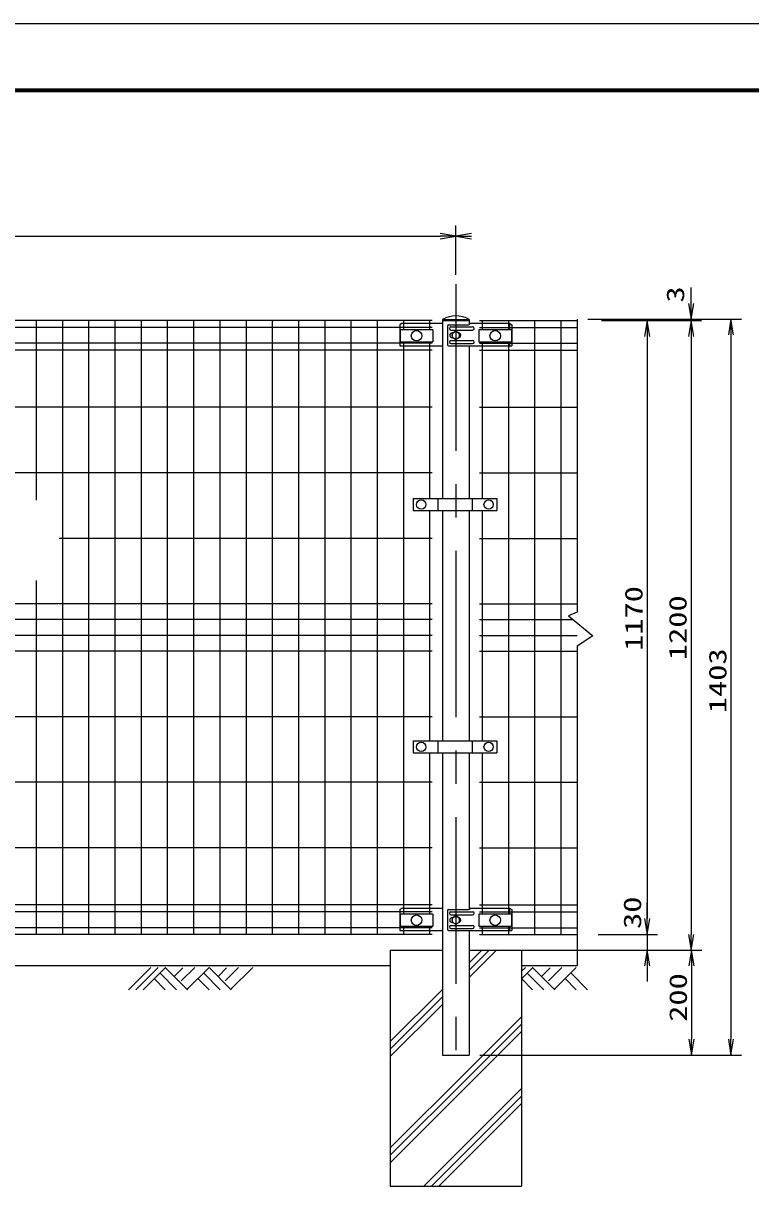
# Model space of a CAD drawing. Units: millimetres, scale not verified. Extents: x -2970 to 2970, y -2100 to 2100.
# Drawn here: x -1239 to 148, y -127 to 2100 of the extents above; entities that cross this region are included whole.
import ezdxf
from ezdxf.enums import TextEntityAlignment as Align

# ---------------------------------------------------------------- set-up
doc = ezdxf.new("R2010")
doc.units = ezdxf.units.MM
doc.header["$LTSCALE"] = 10
doc.linetypes.add('USER1', pattern=[50.8, 31.75, -6.35, 6.35, -6.35])
for name, color, linetype, lineweight in [('0-0_0', 7, 'Continuous', 25), ('0-1_1', 7, 'Continuous', 25), ('0-2_CENTLN-L', 4, 'USER1', 25), ('0-3_EXTCNT-L', 1, 'Continuous', 25), ('0-4_2', 7, 'Continuous', 25)]:
    doc.layers.add(name, color=color, linetype=linetype, lineweight=lineweight)
doc.styles.add('ＭＳ ゴシック', font='')
doc.styles.get('ＭＳ ゴシック').set_extended_font_data('MS Gothic')

# ---------------------------------------------------------------- blocks, each defined once
blk = doc.blocks.new('DARROWS')
at = {"layer": '0-0_0', "color": 2}
blk.add_line((0, 0), (-9.991, 0), dxfattribs=at)
blk.add_lwpolyline([(-10, -1.667), (0, 0), (-10, 1.667)], dxfattribs=at)

msp = doc.modelspace()

# ---------------------------------------------------------------- linework, layer by layer
at = {"layer": '0-0_0', "color": 2}
for p, q in [((34.19, 1566.2), (34.19, 1596.2)), ((34.19, 1533.2), (34.19, 1536.2)), ((34.19, 1503.2), (34.19, 1473.2))]:
    msp.add_line(p, q, dxfattribs=at)
at = {"layer": '0-0_0'}
for p, q in [((-458.17, 1515.95), (-520.17, 1515.95)), ((-520.17, 1515.95), (-520.17, 1492.95)), ((-458.17, 1515.95), (-458.17, 1492.95)), ((-439.57, 1533.44), (-388.77, 1533.44)), ((-308.17, 1515.95), (-370.17, 1515.95)), ((-370.17, 1515.95), (-370.17, 1492.95)), ((-308.17, 1515.95), (-308.17, 1492.95)), ((-520.17, 1492.95), (-458.17, 1492.95)), ((-370.17, 1492.95), (-308.17, 1492.95)), ((-495.72, 1194.39), (-495.72, 1171.06)), ((-336.03, 1194.39), (-336.03, 1171.06)), ((-495.72, 732.42), (-495.72, 709.09)), ((-336.03, 732.42), (-336.03, 709.09)), ((-520.17, 401.71), (-520.17, 378.71)), ((-458.17, 401.71), (-520.17, 401.71)), ((-458.17, 401.71), (-458.17, 378.71)), ((-370.17, 401.71), (-370.17, 378.71)), ((-308.17, 401.71), (-370.17, 401.71)), ((-308.17, 401.71), (-308.17, 378.71)), ((-520.17, 378.71), (-458.17, 378.71)), ((-370.17, 378.71), (-308.17, 378.71))]:
    msp.add_line(p, q, dxfattribs=at)
at = {"layer": '0-0_0', "color": 1}
for p, q in [((-142.94, 1536.2), (54.19, 1536.2)), ((-116.81, 1533.2), (54.19, 1533.2))]:
    msp.add_line(p, q, dxfattribs=at)
at = {"layer": '0-0_0', "color": 3}
msp.add_lwpolyline([(-2970, 2100), (2970, 2100), (2970, -2100), (-2970, -2100)], close=True, dxfattribs=at)
at = {"layer": '0-0_0'}
for points in [[(-2770, 1975), (2770, 1975), (2770, -1975), (-2770, -1975)], [(-2768.75, 1973.75), (2768.75, 1973.75), (2768.75, -1973.75), (-2768.75, -1973.75)], [(-2767.5, 1972.5), (2767.5, 1972.5), (2767.5, -1972.5), (-2767.5, -1972.5)], [(-2766.25, 1971.25), (2766.25, 1971.25), (2766.25, -1971.25), (-2766.25, -1971.25)], [(-2765, 1970), (2765, 1970), (2765, -1970), (-2765, -1970)]]:
    msp.add_lwpolyline(points, close=True, dxfattribs=at)
for centre, radius in [((-489.17, 1504.45), 10.01), ((-339.17, 1504.45), 10.01), ((-480.13, 1182.62), 8.87), ((-351.71, 1182.62), 8.87), ((-480.13, 720.65), 8.87), ((-351.71, 720.65), 8.87), ((-489.17, 390.21), 10.01), ((-339.17, 390.21), 10.01)]:
    msp.add_circle(centre, radius, dxfattribs=at)
at = {"layer": '0-1_1', "color": 4}
for p, q in [((-459.17, 1533.2), (-2369.17, 1533.2)), ((-459.17, 1520.45), (-2369.17, 1520.45)), ((-1214.17, 1533.2), (-1214.17, 1190.8)), ((-1164.17, 1533.2), (-1164.17, 1118.2)), ((-1114.17, 1533.2), (-1114.17, 1118.2)), ((-1064.17, 1533.2), (-1064.17, 363.21)), ((-1014.17, 1533.2), (-1014.17, 363.21)), ((-964.17, 1533.2), (-964.17, 363.21)), ((-914.17, 1533.2), (-914.17, 363.21)), ((-864.17, 1533.2), (-864.17, 363.21)), ((-814.17, 1533.2), (-814.17, 363.21)), ((-764.17, 1533.2), (-764.17, 363.21)), ((-714.17, 1533.2), (-714.17, 363.21)), ((-664.17, 1533.2), (-664.17, 363.21)), ((-614.17, 1533.2), (-614.17, 363.21)), ((-564.17, 1533.2), (-564.17, 363.21)), ((-514.17, 1533.2), (-514.17, 1515.95)), ((-464.17, 1533.2), (-464.17, 1515.95)), ((-369.17, 1533.2), (-182.94, 1533.2)), ((-369.17, 1520.45), (-182.94, 1520.45)), ((-364.17, 1533.2), (-364.17, 1515.95)), ((-314.17, 1533.2), (-314.17, 1515.95)), ((-264.17, 1533.2), (-264.17, 363.21)), ((-214.17, 1533.2), (-214.17, 363.21)), ((-182.94, 1536.2), (-182.94, 977.45)), ((-514.17, 1492.95), (-514.17, 1364.21)), ((-464.17, 1492.95), (-464.17, 1364.21)), ((-364.17, 1492.95), (-364.17, 1364.21)), ((-314.17, 1492.95), (-314.17, 1364.21)), ((-459.17, 1490.2), (-2369.17, 1490.2)), ((-459.17, 1477.2), (-2369.17, 1477.2)), ((-369.17, 1490.2), (-182.94, 1490.2)), ((-369.17, 1477.2), (-182.94, 1477.2)), ((-459.17, 1368.2), (-2369.17, 1368.2)), ((-514.17, 1364.21), (-514.17, 723.07)), ((-464.17, 1364.21), (-464.17, 1194.39)), ((-369.17, 1368.2), (-182.94, 1368.2)), ((-364.17, 1364.21), (-364.17, 1194.39)), ((-314.17, 1364.21), (-314.17, 723.06)), ((-459.17, 1243.2), (-2369.17, 1243.2)), ((-369.17, 1243.2), (-182.94, 1243.2)), ((-464.17, 1171.06), (-464.17, 826.88)), ((-364.17, 1171.06), (-364.17, 826.88)), ((-459.17, 1118.2), (-1170.46, 1118.2)), ((-1164.17, 1118.21), (-1164.17, 363.21)), ((-1114.17, 1118.21), (-1114.17, 363.21)), ((-369.17, 1118.2), (-182.94, 1118.2)), ((-1214.17, 1038.1), (-1214.17, 363.21)), ((-459.17, 993.2), (-2369.17, 993.2)), ((-369.17, 993.2), (-182.94, 993.2)), ((-459.17, 963.2), (-2369.17, 963.2)), ((-369.17, 963.2), (-190.79, 963.2)), ((-182.94, 977.45), (-199.53, 970.43)), ((-199.53, 970.43), (-153.06, 932.04)), ((-459.17, 933.2), (-2369.17, 933.2)), ((-369.17, 933.2), (-182.94, 933.2)), ((-153.06, 932.04), (-182.94, 912.56)), ((-459.17, 903.2), (-2369.17, 903.2)), ((-369.17, 903.2), (-182.94, 903.2)), ((-182.94, 912.56), (-182.94, 303.21)), ((-464.17, 826.88), (-464.17, 732.42)), ((-364.17, 826.88), (-364.17, 732.42)), ((-459.17, 778.2), (-2369.17, 778.2)), ((-369.17, 778.2), (-182.94, 778.2)), ((-514.17, 723.07), (-514.17, 401.71)), ((-314.17, 723.06), (-314.17, 401.71)), ((-464.17, 709.09), (-464.17, 401.71)), ((-364.17, 709.09), (-364.17, 401.71)), ((-459.17, 653.21), (-2369.17, 653.21)), ((-369.17, 653.21), (-182.94, 653.21)), ((-459.17, 528.21), (-2369.17, 528.21)), ((-369.17, 528.21), (-182.94, 528.21)), ((-459.17, 419.21), (-2369.17, 419.21)), ((-459.17, 406.21), (-2369.17, 406.21)), ((-369.17, 419.21), (-182.94, 419.21)), ((-369.17, 406.21), (-182.94, 406.21)), ((-514.17, 378.71), (-514.17, 363.21)), ((-464.17, 378.71), (-464.17, 363.21)), ((-364.17, 378.71), (-364.17, 363.21)), ((-314.17, 378.71), (-314.17, 363.21)), ((-459.17, 375.96), (-2369.17, 375.96)), ((-459.17, 363.21), (-2369.17, 363.21)), ((-369.17, 375.96), (-182.94, 375.96)), ((-369.17, 363.21), (-182.94, 363.2)), ((-364.73, 333.21), (-388.77, 309.17)), ((-350.59, 333.21), (-388.77, 295.03)), ((-336.45, 333.21), (-388.77, 280.88)), ((-995.89, 300.19), (-1038.33, 257.75)), ((-981.74, 300.19), (-1024.19, 257.75)), ((-967.6, 300.19), (-1010.05, 257.75)), ((-978.69, 289.6), (-946.84, 257.75)), ((-968.08, 300.2), (-925.63, 257.75)), ((-934.73, 299.09), (-950.85, 282.97)), ((-911.94, 300.19), (-937.51, 274.63)), ((-884.7, 300.19), (-926.39, 258.5)), ((-895.3, 289.6), (-863.45, 257.75)), ((-884.69, 300.2), (-842.24, 257.75)), ((-851.34, 299.09), (-867.46, 282.97)), ((-828.55, 300.19), (-854.12, 274.63)), ((-801.31, 300.19), (-843, 258.5)), ((-267.6, 300.19), (-289.17, 278.63)), ((-281.74, 300.19), (-289.17, 292.77)), ((-278.69, 289.6), (-246.84, 257.75)), ((-268.08, 300.2), (-225.63, 257.75)), ((-234.73, 299.09), (-250.85, 282.97)), ((-211.94, 300.19), (-237.51, 274.63)), ((-184.7, 300.19), (-226.39, 258.5)), ((-195.3, 289.6), (-163.45, 257.75)), ((-989.3, 278.99), (-968.05, 257.75)), ((-905.91, 278.99), (-884.66, 257.75)), ((-289.3, 278.99), (-268.05, 257.75)), ((-205.91, 278.99), (-184.66, 257.75)), ((-440.56, 257.38), (-539.17, 158.77)), ((-440.56, 243.24), (-539.17, 144.63)), ((-440.56, 229.09), (-539.17, 130.48)), ((-289.17, 206.06), (-388.77, 106.46)), ((-289.17, 191.92), (-388.77, 92.32)), ((-289.17, 177.78), (-539.17, -72.23)), ((-388.77, 106.46), (-539.17, -43.94)), ((-388.77, 92.32), (-539.17, -58.08)), ((-289.17, 69.06), (-475.03, -116.79)), ((-289.17, 54.92), (-460.88, -116.79)), ((-289.17, 40.78), (-446.74, -116.79))]:
    msp.add_line(p, q, dxfattribs=at)
at = {"layer": '0-1_1'}
for p, q in [((-516.27, 1528.37), (-521.27, 1525.37)), ((-521.27, 1525.37), (-521.27, 1518.62)), ((-521.27, 1518.62), (-521.27, 1496.62)), ((-516.17, 1528.37), (-514.17, 1528.37)), ((-514.17, 1528.37), (-464.17, 1528.37)), ((-464.17, 1528.37), (-439.67, 1528.37)), ((-439.57, 1535.2), (-439.57, 1364.21)), ((-439.57, 1535.2), (-388.77, 1535.2)), ((-429.96, 1523.37), (-429.96, 1487.37)), ((-427.96, 1525.37), (-389.85, 1525.37)), ((-423.61, 1521.37), (-382.27, 1521.37)), ((-423.61, 1515.37), (-382.27, 1515.37)), ((-388.77, 1535.2), (-388.77, 1525.57)), ((-386.85, 1528.37), (-312.27, 1528.37)), ((-312.57, 1528.37), (-312.27, 1528.37)), ((-312.27, 1528.37), (-312.27, 1518.62)), ((-312.27, 1528.37), (-307.27, 1525.37)), ((-312.27, 1518.62), (-312.27, 1515.95)), ((-307.27, 1525.37), (-307.27, 1518.62)), ((-307.27, 1518.62), (-307.27, 1496.62)), ((-521.27, 1496.62), (-521.27, 1485.37)), ((-423.61, 1495.37), (-382.27, 1495.37)), ((-421.26, 1509.87), (-420.23, 1509.87)), ((-421.26, 1500.87), (-420.23, 1500.87)), ((-312.27, 1492.95), (-312.27, 1485.37)), ((-307.27, 1496.62), (-307.27, 1485.37)), ((-521.27, 1485.37), (-514.17, 1485.37)), ((-514.17, 1485.37), (-464.17, 1485.37)), ((-464.17, 1485.37), (-439.67, 1485.37)), ((-427.96, 1485.37), (-364.17, 1485.37)), ((-423.61, 1489.37), (-382.27, 1489.37)), ((-388.77, 1485.37), (-388.77, 1364.21)), ((-364.17, 1485.37), (-312.27, 1485.37)), ((-312.57, 1485.37), (-307.27, 1485.37)), ((-439.57, 1364.21), (-439.57, 1194.39)), ((-388.77, 1364.21), (-388.77, 1194.39)), ((-495.72, 1194.39), (-336.03, 1194.39)), ((-448.35, 1194.39), (-448.35, 1171.06)), ((-383.39, 1194.39), (-383.39, 1171.06)), ((-495.72, 1171.06), (-336.03, 1171.06)), ((-439.57, 1171.06), (-439.57, 826.88)), ((-388.77, 1171.06), (-388.77, 826.88)), ((-439.57, 826.88), (-439.57, 732.42)), ((-388.77, 826.88), (-388.77, 732.42)), ((-495.72, 732.42), (-336.03, 732.42)), ((-448.35, 732.42), (-448.35, 709.09)), ((-383.39, 732.42), (-383.39, 709.09)), ((-495.72, 709.09), (-336.03, 709.09)), ((-439.57, 709.09), (-439.57, 133.2)), ((-388.77, 709.09), (-388.77, 410.57)), ((-516.27, 413.37), (-521.27, 410.37)), ((-521.27, 410.37), (-521.27, 403.62)), ((-521.27, 403.62), (-521.27, 381.62)), ((-516.17, 413.37), (-514.17, 413.37)), ((-514.17, 413.37), (-464.17, 413.37)), ((-464.17, 413.37), (-439.67, 413.37)), ((-429.96, 408.37), (-429.96, 372.37)), ((-427.96, 410.37), (-389.85, 410.37)), ((-423.61, 406.37), (-382.27, 406.37)), ((-386.85, 413.37), (-312.27, 413.37)), ((-312.57, 413.37), (-312.27, 413.37)), ((-312.27, 413.37), (-312.27, 403.62)), ((-312.27, 413.37), (-307.27, 410.37)), ((-312.27, 403.62), (-312.27, 401.71)), ((-307.27, 410.37), (-307.27, 403.62)), ((-307.27, 403.62), (-307.27, 381.62)), ((-521.27, 381.62), (-521.27, 370.37)), ((-423.61, 400.37), (-382.27, 400.37)), ((-423.61, 380.37), (-382.27, 380.37)), ((-421.26, 394.87), (-420.23, 394.87)), ((-421.26, 385.87), (-420.23, 385.87)), ((-312.27, 378.71), (-312.27, 370.37)), ((-307.27, 381.62), (-307.27, 370.37)), ((-521.27, 370.37), (-514.17, 370.37)), ((-514.17, 370.37), (-464.17, 370.37)), ((-464.17, 370.37), (-439.67, 370.37)), ((-427.96, 370.37), (-364.17, 370.37)), ((-423.61, 374.37), (-382.27, 374.37)), ((-388.77, 370.37), (-388.77, 133.2)), ((-364.17, 370.37), (-312.27, 370.37)), ((-312.57, 370.37), (-307.27, 370.37)), ((-539.17, 333.21), (-539.17, -116.79)), ((-539.17, 333.21), (-439.57, 333.21)), ((-388.77, 333.21), (-289.17, 333.21)), ((-289.17, 333.21), (-289.17, -116.79)), ((-539.17, 303.21), (-2289.17, 303.21)), ((-182.94, 303.21), (-289.17, 303.21)), ((-439.57, 133.2), (-388.77, 133.2)), ((-539.17, -116.79), (-289.17, -116.79))]:
    msp.add_line(p, q, dxfattribs=at)
for centre, radius, start, end in [((-414.17, 1493.2), 49.09, 58.83917, 121.16177), ((-427.96, 1523.37), 2, 90, 180), ((-423.61, 1518.37), 3, 90, 270), ((-389.85, 1528.37), 3, 270, 0), ((-382.27, 1518.37), 3, 270, 90), ((-423.61, 1492.37), 3, 90, 270), ((-421.26, 1505.37), 4.5, 90, 270), ((-409.5, 1505.37), 4.5, 299.99991, 60.0015), ((-382.27, 1492.37), 3, 270, 90), ((-427.96, 1487.37), 2, 180, 270), ((-427.96, 408.37), 2, 90, 180), ((-423.61, 403.37), 3, 90, 270), ((-389.85, 413.37), 3, 270, 0), ((-382.27, 403.37), 3, 270, 90), ((-423.61, 377.37), 3, 90, 270), ((-421.26, 390.37), 4.5, 90, 270), ((-409.5, 390.37), 4.5, 300.08078, 59.91922), ((-382.27, 377.37), 3, 270, 90), ((-427.96, 372.37), 2, 180, 270)]:
    msp.add_arc(centre, radius, start, end, dxfattribs=at)
at = {"layer": '0-2_CENTLN-L'}
msp.add_line((-414.17, 1602.66), (-414.17, 82.2), dxfattribs=at)
at = {"layer": '0-3_EXTCNT-L', "color": 2}
for p, q in [((-2384.17, 1694.42), (-444.17, 1694.42)), ((-49.81, 1503.2), (-49.81, 393.21)), ((34.19, 1503.2), (34.19, 363.21)), ((110.19, 1506.2), (110.19, 163.2)), ((-49.81, 393.21), (-49.81, 423.21)), ((-49.81, 363.21), (-49.81, 333.21)), ((-49.81, 303.21), (-49.81, 273.21)), ((34.81, 303.21), (34.81, 163.2))]:
    msp.add_line(p, q, dxfattribs=at)
at = {"layer": '0-3_EXTCNT-L'}
for p, q in [((-414.17, 1620.89), (-414.17, 1714.42)), ((-162.94, 1536.2), (130.19, 1536.2)), ((-136.81, 1533.2), (-29.81, 1533.2)), ((-132.81, 1533.2), (54.19, 1533.2)), ((-142.94, 363.21), (-29.81, 363.21)), ((-142.94, 363.21), (-29.81, 363.21)), ((-304.17, 333.21), (54.19, 333.21)), ((-284.17, 333.21), (-29.81, 333.21)), ((-269.17, 333.21), (54.81, 333.21)), ((-368.77, 133.2), (54.81, 133.2)), ((-368.77, 133.2), (130.19, 133.2))]:
    msp.add_line(p, q, dxfattribs=at)
at = {"layer": '0-4_2'}
for p, q in [((-421.1, 1509.37), (-421.1, 1501.37)), ((-421.1, 1501.37), (-414.17, 1497.37)), ((-414.17, 1497.37), (-407.24, 1501.37)), ((-407.24, 1501.37), (-407.24, 1509.37)), ((-421.1, 386.37), (-414.17, 382.37)), ((-407.24, 394.37), (-414.17, 398.37)), ((-414.17, 382.37), (-407.24, 386.37)), ((-407.24, 386.37), (-407.24, 394.37))]:
    msp.add_line(p, q, dxfattribs=at)
for points in [[(-407.24, 1509.37), (-414.17, 1513.37), (-421.1, 1509.37)], [(-414.17, 398.37), (-421.1, 394.37), (-421.1, 386.37)]]:
    msp.add_lwpolyline(points, dxfattribs=at)
for centre in [(-414.17, 1505.37), (-414.17, 390.37)]:
    msp.add_circle(centre, 6.93, dxfattribs=at)

# ---------------------------------------------------------------- block references
at = {"layer": '0-0_0', "xscale": 3, "yscale": 3}
for p, rotation in [((34.19, 1536.2), 270), ((34.19, 1533.2), 90)]:
    msp.add_blockref('DARROWS', p, dxfattribs=dict(at, rotation=rotation))
at = {"layer": '0-3_EXTCNT-L', "xscale": 3, "yscale": 3}
msp.add_blockref('DARROWS', (-414.17, 1694.42), dxfattribs=at)
for p, rotation in [((-414.17, 1694.42), 180), ((-49.81, 1533.2), 90), ((34.19, 1533.2), 90), ((110.19, 1536.2), 90), ((-49.81, 363.21), 270), ((-49.81, 363.21), 270), ((34.19, 333.21), 270), ((-49.81, 333.21), 90), ((34.81, 333.21), 90), ((34.81, 133.2), 270), ((110.19, 133.2), 270)]:
    msp.add_blockref('DARROWS', p, dxfattribs=dict(at, rotation=rotation))

# ---------------------------------------------------------------- texts
at = {"layer": '0-0_0', "color": 3, "style": 'ＭＳ ゴシック', "width": 1.35}
msp.add_text('3', height=33.65, rotation=90, dxfattribs=at).set_placement((31.01, 1567.74), align=Align.BOTTOM_LEFT)
at = {"layer": '0-3_EXTCNT-L', "color": 3, "style": 'ＭＳ ゴシック', "width": 1.35}
for s, p in [('1170', (-48.33, 903.58)), ('1200', (35.67, 885.96)), ('1403', (111.67, 784.83)), ('30', (-50.89, 373.52)), ('200', (36.29, 196.45))]:
    msp.add_text(s, height=33.65, rotation=90, dxfattribs=at).set_placement(p, align=Align.BOTTOM_LEFT)

doc.saveas('drawing.dxf')
